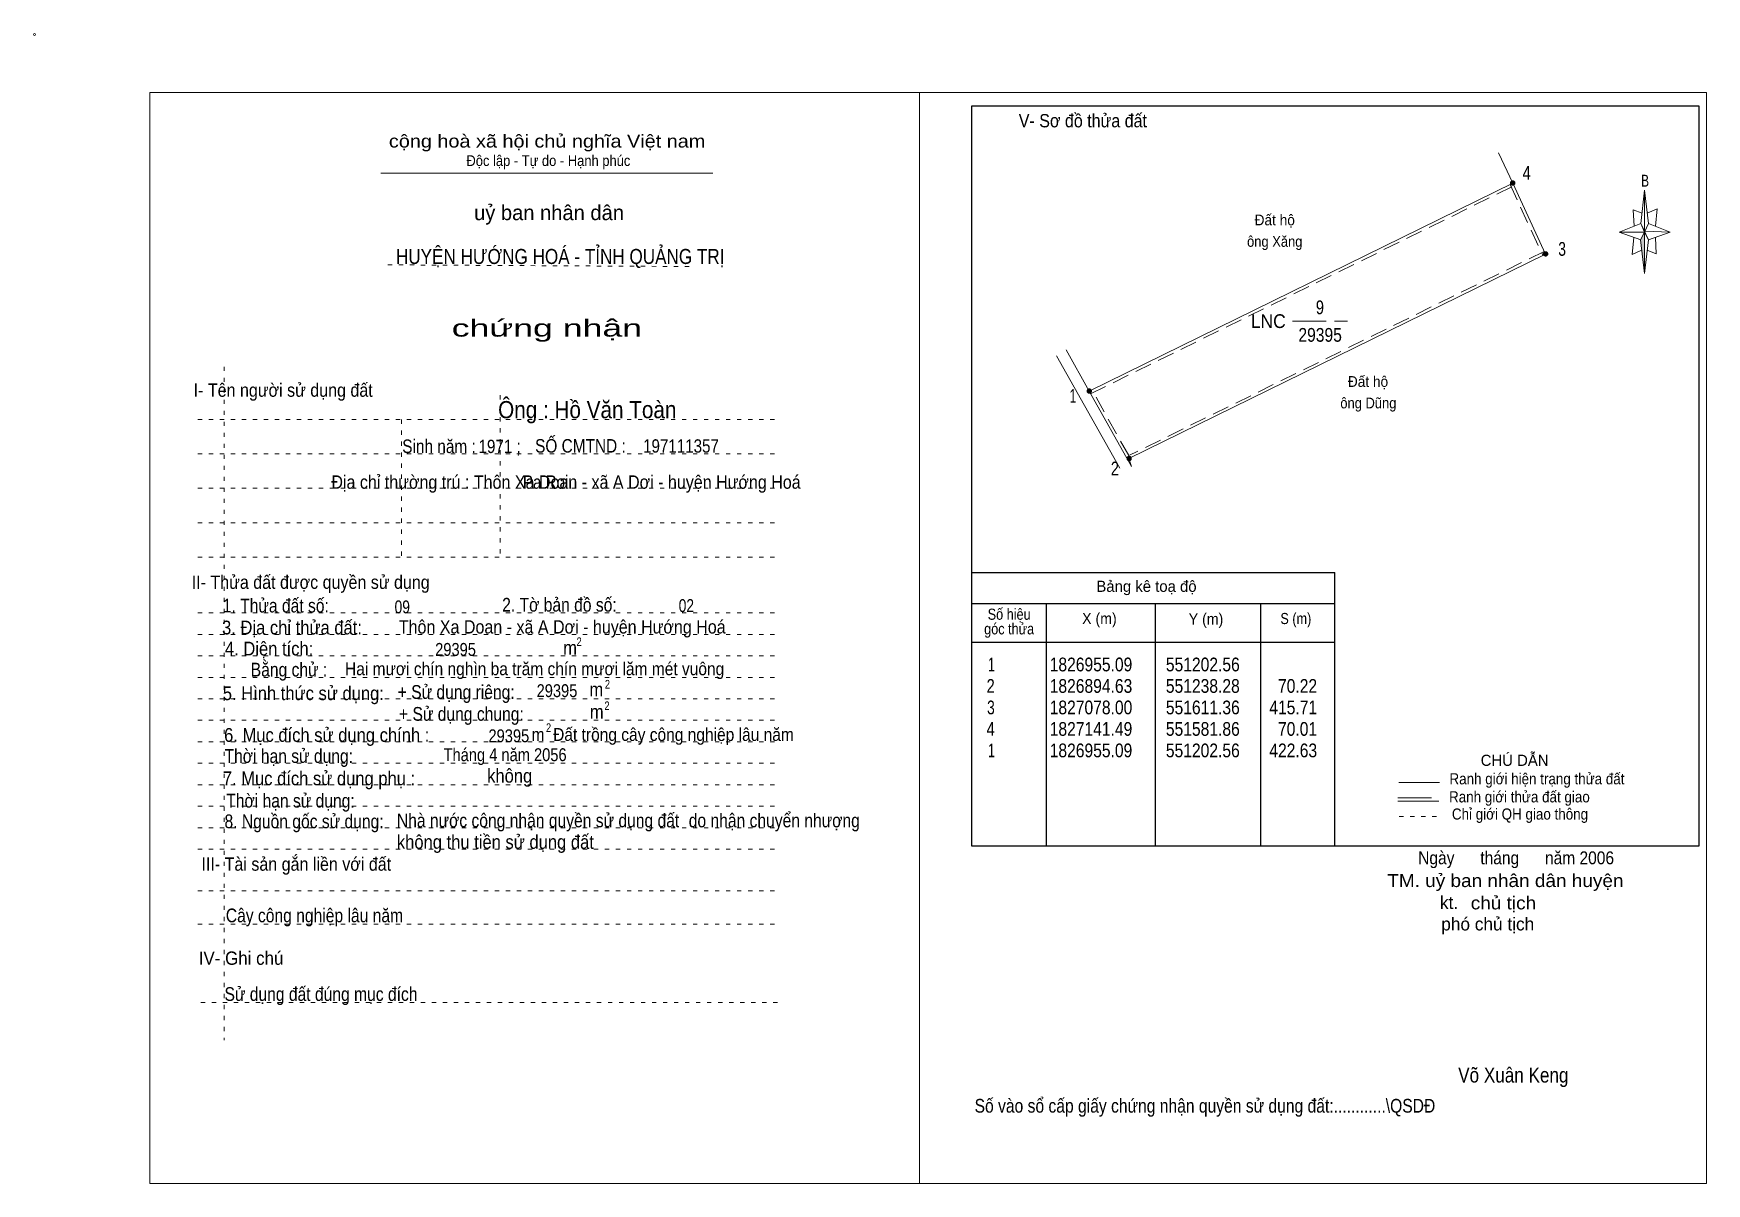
# Model space of a CAD drawing. Header units: centimetres. Extents: x -1.6 to 37.4, y -1.3 to 25.5.
import ezdxf
from ezdxf.enums import TextEntityAlignment as Align

# ---------------------------------------------------------------- set-up
doc = ezdxf.new("R2010")
doc.units = ezdxf.units.CM
doc.header["$LTSCALE"] = 0.13
for name, pattern in [('DOTTED', [1.5, 0.3, -1.2]), ('LONG_DASHED', [7.5, 6, -1.5]), ('MEDIUM_DASHED', [4.5, 3, -1.5])]:
    doc.linetypes.add(name, pattern=pattern)
for name, color, linetype, lineweight in [('1', 7, 'DOTTED', 13), ('10', 7, 'Continuous', 13), ('2', 7, 'Continuous', 25), ('3', 7, 'Continuous', 13), ('30', 7, 'Continuous', 13), ('32', 7, 'LONG_DASHED', 13), ('33', 7, 'LONG_DASHED', 13), ('35', 7, 'Continuous', 13)]:
    doc.layers.add(name, color=color, linetype=linetype, lineweight=lineweight)
doc.layers.add('4', color=7, linetype='Continuous')
doc.layers.add('5', color=7, linetype='Continuous')

msp = doc.modelspace()

# ---------------------------------------------------------------- hatches: boundary and pattern name
at = {"layer": '30'}
msp.add_hatch(color=256, dxfattribs=at).paths.add_polyline_path([(35.91, 20.87), (35.91, 19.91), (35.81, 20.69)])
at = {"layer": '32'}
for points in [[(32.8904, 22.0143, 1), (32.7904, 22.0143, 1)], [(33.6566, 20.3654, 1), (33.5566, 20.3654, 1)], [(23.0396, 17.1733, 1), (22.9396, 17.1733, 1)], [(23.9673, 15.6031, 1), (23.8673, 15.6031, 1)]]:
    msp.add_hatch(color=256, dxfattribs=at).paths.add_polyline_path(points)

# ---------------------------------------------------------------- linework, layer by layer
at = {"layer": '1', "linetype": 'Continuous'}
msp.add_line((6.51, 22.24), (14.23, 22.24), dxfattribs=at)
at = {"layer": '1'}
for p, q in [((6.67, 20.11), (13.82, 20.07)), ((2.86, 17.74), (2.86, 2.07)), ((9.28, 17.08), (9.28, 13.31)), ((2.25, 16.51), (15.75, 16.51)), ((6.99, 16.51), (6.99, 13.31)), ((2.25, 15.71), (15.75, 15.71)), ((2.25, 14.91), (15.75, 14.91)), ((2.25, 14.11), (15.75, 14.11)), ((2.25, 13.31), (15.75, 13.31)), ((2.25, 12.01), (15.75, 12.01)), ((2.25, 11.51), (15.75, 11.51)), ((2.25, 11.01), (15.75, 11.01)), ((2.25, 10.51), (15.75, 10.51)), ((2.25, 10.01), (15.75, 10.01)), ((2.25, 9.51), (15.75, 9.51)), ((2.25, 9.01), (15.75, 9.01)), ((2.25, 8.51), (15.75, 8.51)), ((2.25, 8.01), (15.75, 8.01)), ((2.25, 7.51), (15.75, 7.51)), ((2.25, 7.01), (15.75, 7.01)), ((2.25, 6.51), (15.75, 6.51)), ((2.25, 5.54), (15.75, 5.54)), ((2.25, 4.77), (15.75, 4.77)), ((2.32, 2.94), (15.82, 2.94))]:
    msp.add_line(p, q, dxfattribs=at)
at = {"layer": '10'}
for p, q in [((32.51, 22.72), (32.84, 22.01)), ((23.7, 15.38), (22.23, 17.99)), ((22.99, 17.17), (22.45, 18.13))]:
    msp.add_line(p, q, dxfattribs=at)
at = {"layer": '10', "linetype": 'MEDIUM_DASHED'}
for p, q in [((23.02, 17.11), (32.87, 21.95)), ((32.78, 21.98), (33.54, 20.33)), ((33.57, 20.42), (23.91, 15.67)), ((23.91, 15.67), (23.05, 17.2))]:
    msp.add_line(p, q, dxfattribs=at)
at = {"layer": '10'}
msp.add_lwpolyline([(23.97, 15.42), (22.99, 17.17), (32.84, 22.01), (33.6, 20.36), (23.91, 15.6)], close=True, dxfattribs=at)
msp.add_circle((-1.55, 25.47), 0.025, dxfattribs=at)
at = {"layer": '2'}
for p, q in [((20.25, 12.95), (28.7, 12.95)), ((28.7, 6.59), (28.7, 12.95)), ((20.25, 12.23), (28.7, 12.23)), ((21.99, 6.59), (21.99, 12.23)), ((24.53, 10.89), (24.53, 12.23)), ((26.97, 12.23), (26.97, 6.59)), ((20.25, 11.33), (28.7, 11.33))]:
    msp.add_line(p, q, dxfattribs=at)
msp.add_lwpolyline([(37.18, 23.8), (20.25, 23.8), (20.25, 6.59), (37.18, 6.59)], close=True, dxfattribs=at)
msp.add_lwpolyline([(24.53, 6.59), (24.53, 10.39), (24.53, 10.89)], dxfattribs=at)
at = {"layer": '3'}
msp.add_line((19.04, 24.12), (19.04, -1.27), dxfattribs=at)
for points in [[(19.04, 24.12), (1.13, 24.12), (1.13, -1.27), (19.04, -1.27)], [(19.04, -1.27), (37.35, -1.27), (37.35, 24.12), (19.04, 24.12)]]:
    msp.add_lwpolyline(points, dxfattribs=at)
at = {"layer": '30'}
for p, q in [((35.82, 21.07), (35.91, 21.85)), ((36, 21.07), (36.5, 20.87)), ((35.82, 20.69), (35.32, 20.87)), ((36, 20.69), (35.91, 19.91)), ((36.16, 20.75), (36.18, 20.37)), ((36.18, 20.37), (35.97, 20.45))]:
    msp.add_line(p, q, dxfattribs=at)
for points in [[(35.91, 21.85), (36, 21.07), (35.91, 20.87)], [(35.91, 20.87), (35.32, 20.87), (35.82, 21.07), (36, 20.69), (36.5, 20.87), (35.91, 20.89)], [(35.91, 20.87), (35.91, 19.91), (35.81, 20.69)]]:
    msp.add_lwpolyline(points, close=True, dxfattribs=at)
for points in [[(35.97, 21.31), (36.2, 21.41), (36.16, 21.01)], [(35.91, 20.87), (35.82, 21.07), (35.32, 20.87)], [(35.85, 21.31), (35.64, 21.39), (35.67, 21.01)], [(35.66, 20.75), (35.62, 20.35), (35.84, 20.45)], [(35.91, 20.87), (36, 20.69), (36.5, 20.87)]]:
    msp.add_lwpolyline(points, dxfattribs=at)
at = {"layer": '32'}
for centre in [(32.8404, 22.0143), (33.6066, 20.3654), (22.9896, 17.1733), (23.9173, 15.6031)]:
    msp.add_circle(centre, 0.05, dxfattribs=at)
at = {"layer": '33'}
msp.add_line((27.72, 18.8), (29, 18.8), dxfattribs=at)
at = {"layer": '35'}
for p, q in [((30.19, 8.06), (31.14, 8.06)), ((30.17, 7.63), (31.12, 7.63))]:
    msp.add_line(p, q, dxfattribs=at)
at = {"layer": '35', "linetype": 'LONG_DASHED'}
msp.add_line((30.17, 7.71), (31.12, 7.71), dxfattribs=at)
at = {"layer": '35', "linetype": 'DOTTED'}
msp.add_line((30.2, 7.27), (31.19, 7.27), dxfattribs=at)

# ---------------------------------------------------------------- texts
at = {"layer": '1'}
for s, height, width, p in [('V- Sơ đồ thửa đất', 0.31, 0.9, (22.84, 23.31)), ('cộng hoà xã hội chủ nghĩa Việt nam', 0.3, 1.15, (10.375, 22.84)), ('Độc lập - Tự do - Hạnh phúc', 0.25, 0.9, (10.405, 22.41)), ('chứng nhận', 0.4, 1.55, (10.37, 18.44)), ('I- Tên người sử dụng đất', 0.31, 0.9, (4.235, 17.04)), ('II- Thửa đất được quyền sử dụng', 0.31, 0.9, (4.875, 12.57)), ('III- Tài sản gắn liền với đất', 0.31, 0.9, (4.54, 6.01)), ('IV- Ghi chú', 0.31, 0.95, (3.255, 3.82))]:
    msp.add_text(s, height=height, dxfattribs=dict(at, width=width)).set_placement(p, align=Align.CENTER)
msp.add_text('uỷ ban nhân dân', height=0.35, dxfattribs=at).set_placement((10.42, 21.15), align=Align.CENTER)
at = {"layer": '10'}
for s, width, p in [('  Đất hộ', 0.95, (26.66, 21.03)), ('ông Xăng', 0.9, (26.66, 20.53)), ('  Đất hộ', 0.95, (28.83, 17.27)), ('ông Dũng', 0.9, (28.83, 16.77))]:
    msp.add_text(s, height=0.25, dxfattribs=dict(at, width=width)).set_placement(p)
for s, height, width, p in [('Ông : Hồ Văn Toàn', 0.4, 0.9, (11.31, 16.54)), ('Sinh năm :', 0.3149, 0.85, (7.86, 15.73)), ('1971 ;', 0.31, 0.85, (9.27, 15.73)), ('SỐ CMTND :', 0.3149, 0.85, (11.15, 15.74)), ('197111357', 0.31, 0.85, (13.49, 15.74)), ('Địa chỉ thường trú : Thôn Xa Doan - xã A Dơi - huyện Hướng Hoá', 0.31, 0.9, (10.815, 14.9)), ('09', 0.3, 0.8, (7.005, 12)), ('02', 0.3, 0.8, (13.615, 12.03)), (' Thôn Xa Doan - xã A Dơi - huyện Hướng Hoá', 0.31, 0.9, (10.675, 11.53)), ('29395', 0.3, 0.85, (8.245, 11.01)), ('Hai mươi chín nghìn ba trăm chín mươi lăm mét vuông ', 0.3, 0.9, (10.135, 10.56)), ('29395', 0.3, 0.85, (10.605, 10.05)), ('m  Đất trồng cây công nghiệp lâu năm ', 0.3, 0.9, (13.115, 9.03)), ('29395', 0.3, 0.85, (9.485, 9)), ('Tháng 4 năm 2056 ', 0.3, 0.85, (9.445, 8.56)), ('Ngày      tháng      năm 2006', 0.3, 0.9, (32.92, 6.16)), ('TM. uỷ ban nhân dân huyện', 0.3, 1.1, (32.67, 5.63)), ('chủ tịch', 0.3, 1.1, (32.625, 5.11)), ('Võ Xuân Keng ', 0.35, 0.85, (32.91, 1.08))]:
    msp.add_text(s, height=height, dxfattribs=dict(at, width=width)).set_placement(p, align=Align.CENTER)
for s, p in [('kt.  ', (31.47, 5.12)), ('phó chủ tịch ', (32.315, 4.62))]:
    msp.add_text(s, height=0.3, dxfattribs=at).set_placement(p, align=Align.CENTER)
at = {"layer": '2'}
for s, height, width, p in [('HUYỆN HƯỚNG HOÁ - TỈNH QUẢNG TRỊ', 0.35, 0.85, (10.68, 20.13)), ('Số hiệu', 0.2591, 0.85, (21.125, 11.85)), ('3. Địa chỉ thửa đất:', 0.32, 0.9, (4.44, 11.51)), ('góc thửa', 0.2591, 0.85, (21.125, 11.51)), ('X (m)', 0.2591, 0.95, (23.225, 11.75)), ('Y (m)', 0.2591, 0.95, (25.705, 11.74)), ('S (m)', 0.2591, 0.85, (27.795, 11.75)), ('Số vào sổ cấp giấy chứng nhận quyền sử dụng đất:............\\QSDĐ', 0.32, 0.85, (25.68, 0.38))]:
    msp.add_text(s, height=height, dxfattribs=dict(at, width=width)).set_placement(p, align=Align.CENTER)
msp.add_text('Bảng kê toạ độ', height=0.2591, dxfattribs=at).set_placement((24.32, 12.5), align=Align.CENTER)
for s, height, width, p in [('1. Thửa đất số:', 0.32, 0.85, (2.83, 12.02)), ('2. Tờ bản đồ số:', 0.32, 0.85, (9.33, 12.04)), ('4. Diện tích:', 0.32, 0.9, (2.88, 11.02)), ('m', 0.32, 0.9, (10.75, 11.04)), ('2', 0.2, 0.8, (11.06, 11.24)), ('Bằng chử :', 0.32, 0.85, (3.48, 10.53)), ('5. Hình thức sử dụng:', 0.32, 0.9, (2.83, 9.98)), ('+ Sử dụng riêng:', 0.32, 0.85, (6.9, 10.01)), ('m', 0.32, 0.9, (11.36, 10.07)), ('2', 0.2, 0.8, (11.72, 10.25)), ('+ Sử dụng chung:', 0.32, 0.85, (6.93, 9.5)), ('m', 0.32, 0.9, (11.37, 9.55)), ('2', 0.2, 0.8, (11.71, 9.75)), ('6. Mục đích sử dụng chính : ', 0.32, 0.9, (2.86, 9.01)), ('2', 0.2, 0.8, (10.35, 9.24)), ('Thời hạn sử dụng: ', 0.32, 0.85, (2.87, 8.52)), ('7. Mục đích sử dụng phụ : ', 0.32, 0.9, (2.83, 8)), ('không', 0.32, 0.9, (8.98, 8.06)), ('Thời hạn sử dụng: ', 0.32, 0.85, (2.91, 7.48)), ('8. Nguồn gốc sử dụng: ', 0.32, 0.85, (2.87, 7)), ('Nhà nước công nhận quyền sử dụng đất  ', 0.32, 0.85, (6.88, 7.02)), ('không thu tiền sử dụng đất', 0.32, 0.9, (6.88, 6.52)), ('Cây công nghiệp lâu năm', 0.32, 0.85, (2.9, 4.81)), ('Sử dụng đất đúng mục đích', 0.32, 0.85, (2.87, 2.98))]:
    msp.add_text(s, height=height, dxfattribs=dict(at, width=width)).set_placement(p)
at = {"layer": '30', "width": 0.75}
msp.add_text('B', height=0.2756, dxfattribs=at).set_placement((35.92, 21.93), align=Align.CENTER)
at = {"layer": '30'}
for s, width, p in [('1', 0.65, (20.79, 10.65)), ('1826955.09', 0.85, (23.99, 10.65)), ('551202.56', 0.85, (26.49, 10.65)), ('551202.56', 0.85, (26.49, 10.65)), ('2', 0.8, (20.79, 10.15)), ('1826894.63', 0.85, (23.99, 10.15)), ('551238.28', 0.85, (26.49, 10.15)), ('70.22', 0.85, (28.29, 10.15)), ('3', 0.75, (20.79, 9.65)), ('1827078.00', 0.85, (23.99, 9.65)), ('551611.36', 0.85, (26.49, 9.65)), ('415.71', 0.85, (28.29, 9.65)), ('4', 0.8, (20.79, 9.15)), ('1827141.49', 0.85, (23.99, 9.15)), ('551581.86', 0.85, (26.49, 9.15)), ('70.01', 0.85, (28.29, 9.15)), ('1', 0.65, (20.79, 8.65)), ('1826955.09', 0.85, (23.99, 8.65)), ('551202.56', 0.85, (26.49, 8.65)), ('422.63', 0.85, (28.29, 8.65))]:
    msp.add_text(s, height=0.32, dxfattribs=dict(at, width=width)).set_placement(p, align=Align.RIGHT)
at = {"layer": '32'}
for s, width, p in [('4', 0.8, (33.165, 22.09)), ('3', 0.75, (33.99, 20.32)), ('1', 0.65, (22.61, 16.9)), ('2', 0.8, (23.585, 15.21))]:
    msp.add_text(s, height=0.32, dxfattribs=dict(at, width=width)).set_placement(p, align=Align.CENTER)
at = {"layer": '33'}
for s, width, p in [('9', 0.8, (28.355, 18.96)), ('29395', 0.85, (28.36, 18.32))]:
    msp.add_text(s, height=0.32, dxfattribs=dict(at, width=width)).set_placement(p, align=Align.CENTER)
at = {"layer": '33', "width": 0.95}
msp.add_text('LNC', height=0.32, dxfattribs=at).set_placement((27.56, 18.64), align=Align.RIGHT)
at = {"layer": '35'}
msp.add_text('CHÚ DẪN', height=0.2591, dxfattribs=at).set_placement((32.885, 8.45), align=Align.CENTER)
at = {"layer": '35', "width": 0.9}
for s, p in [('Ranh giới hiện trạng thửa đất', (33.405, 8.02)), ('Ranh giới thửa đất giao ', (33.04, 7.6)), ('Chỉ giới QH giao thông', (33.01, 7.2))]:
    msp.add_text(s, height=0.2591, dxfattribs=at).set_placement(p, align=Align.CENTER)
at = {"layer": '4', "width": 0.85}
msp.add_text('Pa Roi', height=0.31, dxfattribs=at).set_placement((10.34, 14.9), align=Align.CENTER)
at = {"layer": '5', "width": 0.85}
msp.add_text('do nhận chuyển nhượng', height=0.32, dxfattribs=at).set_placement((13.67, 7.02))

doc.saveas('drawing.dxf')
